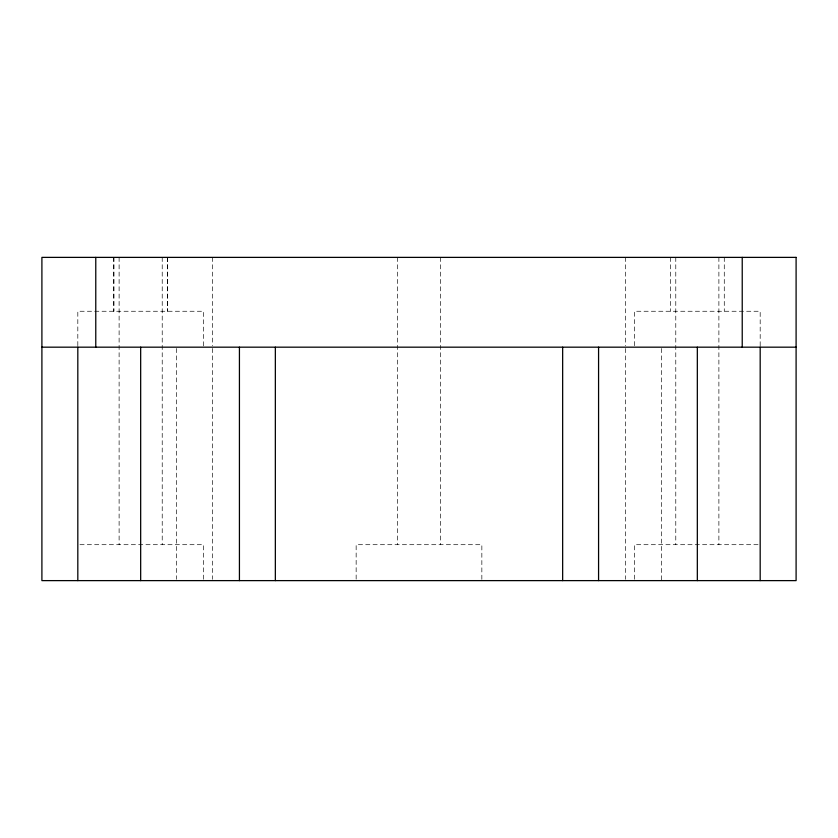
<?xml version="1.0" encoding="UTF-8"?>
<svg xmlns="http://www.w3.org/2000/svg" width="838" height="838" viewBox="0 0 838 838"><rect width="100%" height="100%" fill="white"/><g stroke="black" fill="none" stroke-linecap="round" stroke-linejoin="round"><path stroke-width="0.63" stroke-dasharray="4.19 3.14" d="M79.956 544.7L203.519 544.7L203.519 579.33M758.044 544.7L634.481 544.7L634.481 579.33M760.181 345.885L760.181 311.254L634.481 311.254L634.481 345.885M724.273 257.381L724.273 311.254M718.889 257.381L718.889 544.7M675.784 257.381L675.784 544.7M670.4 257.381L670.4 311.254M661.423 348.472L661.423 580.619M625.504 257.381L625.504 345.874M625.504 348.472L625.504 579.309M481.85 579.33L481.85 544.7L356.15 544.7L356.15 579.33M440.547 257.381L440.547 544.7M397.453 257.381L397.453 544.7M212.496 257.381L212.496 345.874M212.496 348.472L212.496 579.309M203.519 345.885L203.519 311.254L77.819 311.254L77.819 345.885M176.577 348.472L176.577 579.309M167.6 257.381L167.6 311.254M167.38 257.381L167.38 311.254M162.216 257.381L162.216 544.7M119.111 257.381L119.111 544.7M113.947 257.381L113.947 311.254M113.727 257.381L113.727 311.254"/><path stroke-width="1.26" d="M41.9 347.173L796.1 347.173M760.181 347.173L760.181 580.619M742.227 257.381L742.227 347.173M697.331 347.173L697.331 580.619M598.573 347.173L598.573 580.619M562.654 347.173L562.654 580.619M275.346 347.173L275.346 580.619M239.427 347.173L239.427 580.619M140.669 347.173L140.669 580.619M95.773 257.381L95.773 347.173M77.819 347.173L77.819 580.619M796.1 257.381L41.9 257.381L41.9 580.619L796.1 580.619L796.1 257.381"/></g></svg>
